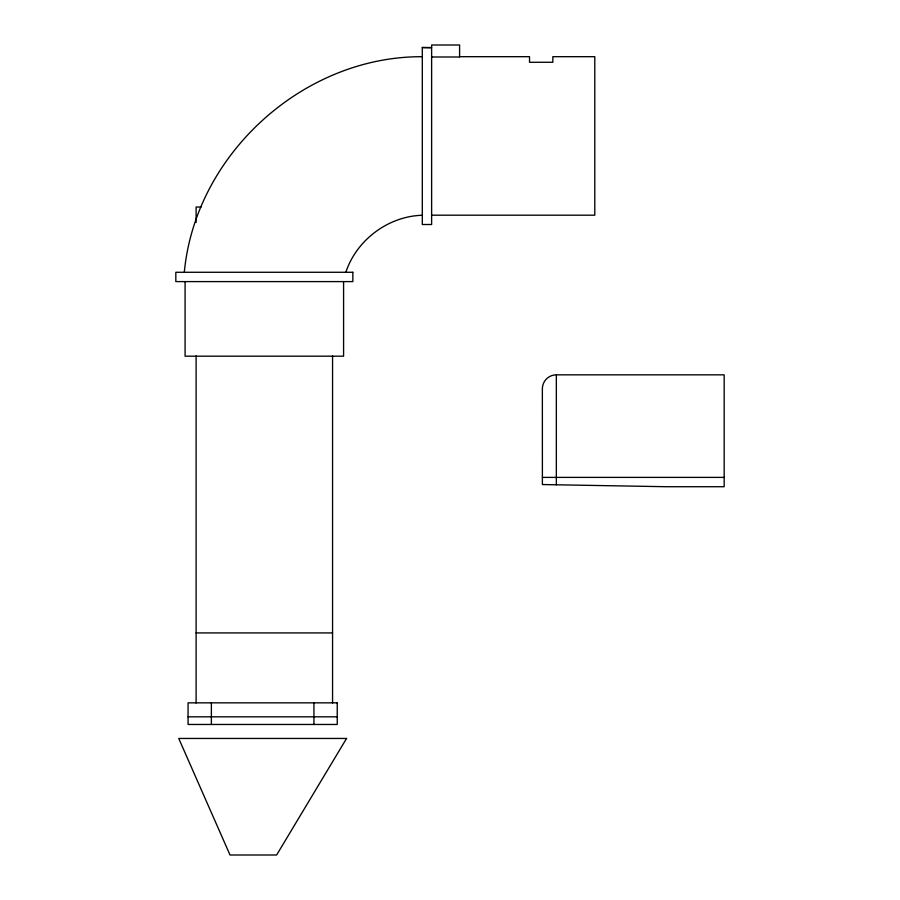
<?xml version="1.0" encoding="UTF-8"?>
<svg xmlns="http://www.w3.org/2000/svg" width="900" height="900" viewBox="0 0 900 900"><rect width="100%" height="100%" fill="white"/><g stroke="black" fill="none" stroke-linecap="round" stroke-linejoin="round"><path stroke-width="1.35" d="M184.32 272.273C195.311 154.08 303.683 56.07 422.303 56.711M346.016 271.789C356.816 239.715 388.44 216.214 422.303 215.257M422.303 47.723L431.629 47.633L422.303 47.363L422.303 224.505L431.629 224.505L431.629 45L459.596 45L459.596 56.992L431.629 56.992M459.596 56.689L529.526 56.689L529.526 62.28L552.836 62.28L552.836 56.689L594.788 56.689L594.788 215.19L431.629 215.19M201.094 207.011L196.11 207.011L196.11 222.469M556.346 374.839L724.174 374.839L724.174 486.72L666.607 486.72L542.396 484.549L542.363 388.822A13.984 13.984 0 0 1 556.346 374.839L556.346 484.796M542.363 477.394L724.174 477.394M196.11 632.925L332.561 632.925M188.066 716.827L337.241 716.827M343.586 281.599L343.586 356.186L185.085 356.186L185.085 281.599M332.561 355.95L332.561 703.012M313.931 702.844L313.931 724.466M211.376 702.844L211.376 724.466M196.11 355.95L196.11 703.012M346.567 738.45L276.637 855L230.018 855L178.74 738.45L346.567 738.45M352.834 272.273L175.826 272.273L175.826 281.599L352.834 281.599L352.834 272.273M337.241 702.844L188.066 702.844L188.066 724.466L337.241 724.466L337.241 702.844"/></g></svg>
